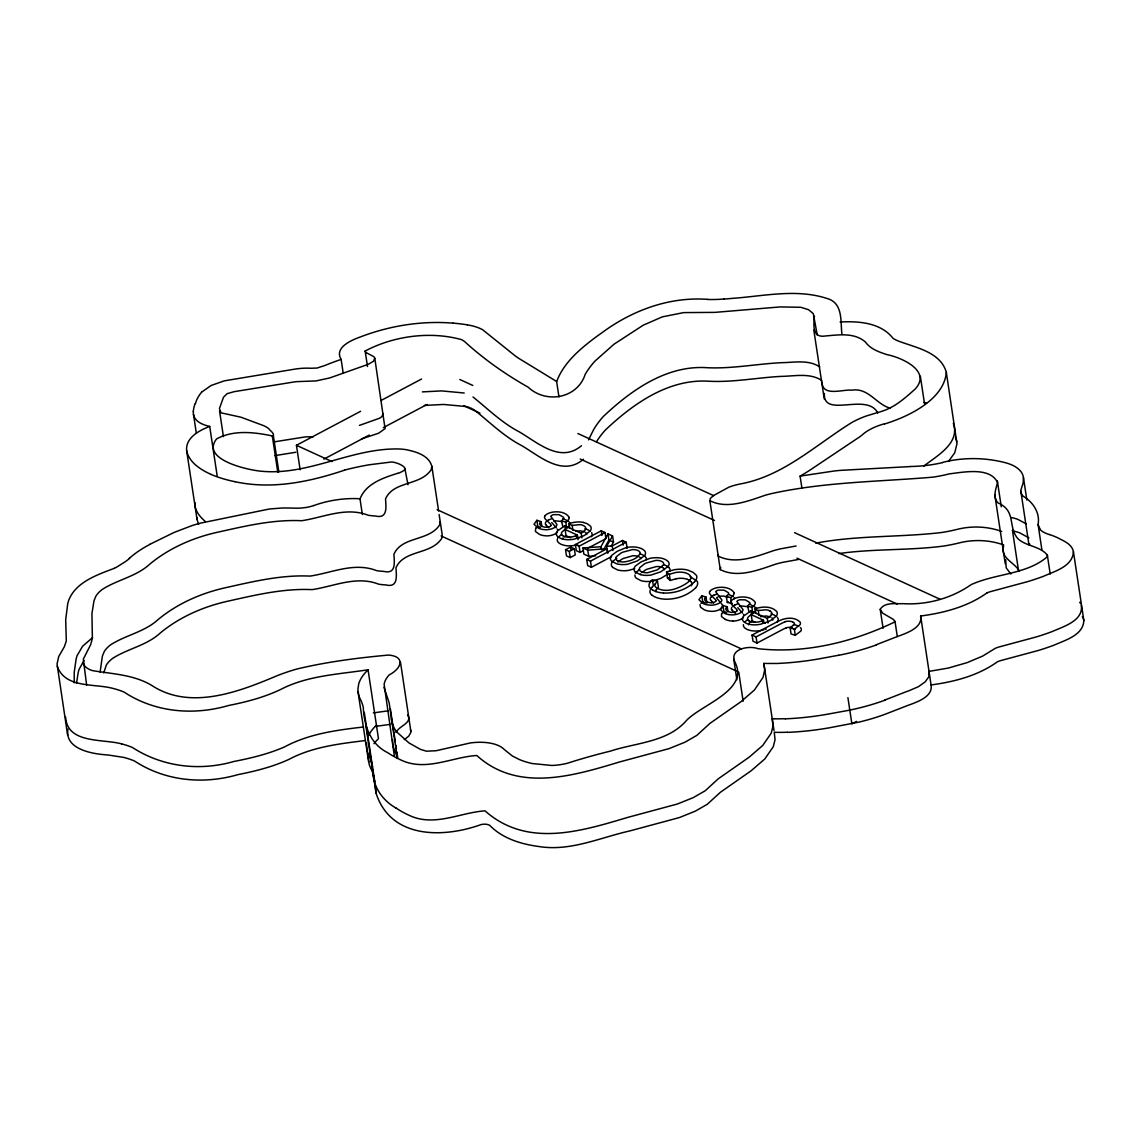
<?xml version="1.0" encoding="UTF-8"?>
<svg xmlns="http://www.w3.org/2000/svg" width="1141" height="1141" viewBox="0 0 1141 1141"><rect width="100%" height="100%" fill="white"/><g stroke="black" fill="none" stroke-linecap="round" stroke-linejoin="round"><path stroke-width="1.5" d="M86.63 685.071L83.307 659.141L90.681 644.594L92.378 638.375L91.936 613.587L93.99 600.794L95.915 596.115A41.789 19.996 -8.6 0 1 102.262 589.426C117.452 579.642 136.364 576.619 149.999 563.954C169.025 548.25 192.615 537.853 216.633 532.448C244.673 526.215 272.813 519.326 301.709 520.724C323.873 517.386 345.894 506.533 368.358 515.29A48.478 23.205 -8.6 0 0 375.432 516.017C388.011 519.126 385.972 506.675 385.544 498.888C393.517 480.689 420.43 486.037 431.198 469.664L431.84 466.241C428.774 455.145 415.566 451.536 405.568 449.568A36.754 17.6 -8.6 0 0 395.257 448.955C349.545 449.24 307.87 475.54 261.931 471.276C249.451 470.434 200.103 459.923 216.576 438.914C233.663 429.686 254.044 432.125 272.3 435.919C276.364 434.978 269.461 430 268.549 428.545A34.544 16.53 -8.6 0 0 263.286 425.522L240.922 417.192L221.083 412.842L219.429 408.578L223.479 397.268L227.045 393.702L234.076 391.677L295.918 381.665L316.071 380.923L329.72 377.942L368.201 364.321L373.478 361.269L374.776 358.188L373.906 356.705L365.976 352.512L365.149 351.029C393.403 335.996 430.171 330.933 461.449 339.604A33.66 16.117 -8.6 0 1 464.644 341.615C484.026 359.287 505.349 374.291 528.155 387.184C546.154 404.128 577.46 398.451 585.162 374.391A160.995 77.06 -8.6 0 1 595.031 361.041L614.015 344.211L643.224 325.199L662.293 316.87L683.602 312.605L714.865 312.377L780.33 306.915L800.911 307.3L808.598 309.724L813.291 313.675L817.298 335.112M368.343 757.324L369.156 764.156A100.223 47.979 -8.6 0 0 370.896 768.506M193.357 411.416L193.357 411.673A58.904 28.197 -8.6 0 0 193.599 415.096C195.282 422.07 203.469 424.994 209.702 426.434L217.261 476.41M822.062 382.178C822.276 397.111 842.985 389.138 851.742 390.179C868.472 387.441 876.088 404.271 890.294 408.25M394.372 756.255L384.132 684.201A49.106 23.505 -8.6 0 1 389.238 674.873C401.646 668.498 405.697 656.403 388.539 655.062C357.789 657.886 326.754 661.809 296.689 669.082A108.552 51.958 -8.6 0 0 273.056 677.412C235.959 692.958 189.007 709.873 151.867 685.499C133.811 674.588 112.431 674.003 92.335 670.594A27.983 13.392 -8.6 0 1 83.236 662.664M392.504 739.582L392.903 745.886L397.539 758.123M100.108 672.135L102.362 656.175L104.287 651.482A41.789 19.996 -8.6 0 1 110.634 644.808C125.824 635.009 144.75 631.986 158.371 619.335C177.397 603.632 200.987 593.234 225.005 587.829C253.06 581.582 281.185 574.707 310.081 576.091C332.259 572.768 354.266 561.9 376.73 570.671A48.478 23.205 -8.6 0 0 383.804 571.399C396.398 574.508 394.344 562.057 393.916 554.255C401.889 536.07 428.816 541.419 439.57 525.031L440.212 521.622M366.389 742.62L367.102 750.621A100.223 47.979 -8.6 0 0 368.843 754.957A151.368 72.453 -8.6 0 1 371.624 762.758L372.522 766.895M742.449 618.85L742.563 618.08A14.462 6.917 -8.6 0 1 743.575 616.097L750.892 610.934L767.294 618.422L771.145 615.341A9.884 4.735 -8.6 0 0 771.701 614.286A9.656 4.621 -8.6 0 0 770.104 611.048M743.419 624.626L743.39 625.011A14.134 6.76 -8.6 0 0 744.902 628.035L746.628 629.147A19.939 9.542 -8.6 0 0 748.325 629.889L750.835 630.588A14.391 6.889 -8.6 0 0 756.583 630.987L758.166 630.887A14.776 7.074 -8.6 0 0 762.217 630.231L763.842 629.803M194.954 502.596C194.241 510.255 199.903 516.859 205.294 521.466M748.482 624.797L749.038 623.3M383.162 413.57L381.85 416.636L379.696 418.176L359.458 425.379M76.518 683.359L78.144 672.762A126.409 60.516 -8.6 0 1 79.143 669.197L84.049 660.496M65.608 717.047C67.191 743.918 102.547 738.712 121.645 743.875M824.387 393.474C822.903 418.804 867.274 391.934 877.771 413.028M615.798 558.12L615.912 557.592A9.442 4.521 -8.6 0 1 616.283 556.779L620.747 553.214A28.796 13.778 -8.6 0 1 622.587 552.258L632.314 549.605A9.057 4.336 -8.6 0 1 637.134 550.233L637.505 550.361A11.068 5.291 -8.6 0 1 638.504 550.846A9.185 4.393 -8.6 0 1 640.13 553.428M640.115 553.428C637.377 559.061 629.903 561.101 624.084 561.914A9.199 4.407 -8.6 0 1 618.75 561.315A11.082 5.306 -8.6 0 1 617.709 560.859L617.409 560.687M814.432 316.157C813.661 324.743 811.893 338.321 825.542 335.967C838.835 334.826 854.552 332.388 865.448 342.058C870.569 349.175 879.112 352.041 887.085 354.666C901.775 357.547 931.912 371.025 915.182 389.038C905.669 397.51 895.785 406.467 883.533 410.731A42.032 20.124 -8.6 0 1 877.286 412.628L866.033 416.08A62.413 29.88 -8.6 0 0 851.757 422.541C815.929 444.776 783.625 475.826 740.951 483.827A36.455 17.443 -8.6 0 0 728.828 487.193L713.31 495.693L710.315 498.489L709.859 500.685C727.231 509.571 748.097 501.027 765.525 495.151A80.783 38.666 -8.6 0 1 771.901 493.511C825.029 481.859 879.497 481.73 933.395 477.109A90.51 43.329 -8.6 0 0 949.54 473.829C963.874 472.16 989.946 466.755 997.519 482.443C995.993 489.161 992.413 496.848 997.961 502.91C1016.988 511.082 1007.218 527.456 1018.442 539.251C1026.886 546.439 1040.207 546.211 1047.338 555.082L1047.395 556.694C1026.7 574.622 995.622 573.367 971.176 584.62C951.48 598.34 927.091 605.129 903.087 603.66C895.571 603.988 884.575 601.906 880.224 609.351L882.649 613.131L893.503 619.492L894.958 621.859C853.354 642.055 804.69 653.964 758.08 648.687C748.311 645.093 728.044 649.3 735.403 663.049C748.51 690.462 701.587 704.525 686.454 720.499C667.628 742.292 635.951 742.648 610.292 751.149C595.902 754.686 581.639 758.665 567.533 763.215A35.1 16.801 -8.6 0 1 551.702 765.454L532.262 763.543A75.948 36.355 -8.6 0 1 519.355 759.535L512.366 755.998L504.251 749.494A34.957 16.744 -8.6 0 0 493.083 743.747A35.428 16.958 -8.6 0 0 470.263 742.962L436.062 750.735L426.434 751.192L420.487 749.395L409.063 742.991L396.669 731.894A103.46 49.519 -8.6 0 1 391.392 718.459L389.152 702.742L383.961 687.338M841.915 334.056C840.304 321.191 843.441 302.679 826.483 298.3C795.947 288.53 763.358 296.189 732.137 298.386A160.995 77.075 -8.6 0 1 723.893 299.085M557.379 539.08L557.279 539.85A14.134 6.76 -8.6 0 0 558.79 542.874L560.516 543.986A19.939 9.542 -8.6 0 0 562.213 544.728L564.738 545.441A14.391 6.889 -8.6 0 0 570.486 545.84L572.069 545.726A14.776 7.074 -8.6 0 0 575.306 545.255M103.76 672.905L106.341 665.018A41.789 19.996 -8.6 0 1 112.688 658.343C127.863 648.559 146.79 645.535 160.41 632.87C179.437 617.167 203.041 606.77 227.059 601.364C255.099 595.117 283.239 588.243 312.135 589.626C334.299 586.303 356.306 575.449 378.783 584.206A48.478 23.205 -8.6 0 0 385.843 584.934C398.437 588.043 396.398 575.592 395.97 567.79C403.943 549.605 430.856 554.954 441.61 538.566L442.266 535.158L439.128 514.491M67.947 729.099C64.566 748.254 89.697 753.388 103.86 754.643A94.789 45.369 -8.6 0 0 108.652 755.071L123.699 757.41A78.829 37.739 -8.6 0 1 134.51 761.004C165.088 781.072 203.055 784.751 237.956 774.625C255.327 771.202 272.656 766.838 288.816 759.45C312.306 746.913 339.062 743.804 365.063 740.58M1003.624 546.168C1000.072 558.134 1014.477 562.356 1019.17 570.828M1005.677 559.703L1006.191 567.861L1010.855 574.037M663.591 564.738L663.691 564.21A9.185 4.393 -8.6 0 0 662.08 561.629A11.068 5.291 -8.6 0 0 661.067 561.158L660.71 561.015A9.057 4.336 -8.6 0 0 655.89 560.388L646.163 563.041A28.796 13.778 -8.6 0 0 644.323 563.996L639.859 567.562A9.442 4.521 -8.6 0 0 639.473 568.375L639.374 568.903A9.171 4.393 -8.6 0 0 640.957 571.484L641.285 571.641A11.082 5.306 -8.6 0 0 642.34 572.097A9.199 4.407 -8.6 0 0 647.66 572.711L657.373 569.844L663.591 564.738A16.987 8.13 -8.6 0 1 665.959 565.551A20.795 9.955 -8.6 0 1 667.029 566.093L668.683 567.277A14.548 6.96 -8.6 0 1 668.997 567.59M397.81 473.258C383.476 477.751 365.776 483.584 360.014 498.974L362.367 514.491M562.456 539.137L563.084 537.953M551.702 522.492L556.309 527.898M737.813 607.64L742.406 613.045M1029.482 544.742L1029.738 544.015M700.018 604.616L700.517 607.197L704.197 609.75A17.657 8.443 -8.6 0 0 707.42 610.834A17.842 8.543 -8.6 0 0 708.918 611.12L711.585 611.348A9.456 4.535 -8.6 0 0 715.863 610.891A8.8 4.207 -8.6 0 0 718.844 609.922A9.641 4.621 -8.6 0 0 720.199 609.237L720.613 608.98M655.02 584.206L657.473 581.026L652.424 579.799L650.812 581.368M655.947 590.368L656.503 589.284M720.741 567.391L720.285 569.601C737.657 578.487 758.508 569.944 775.951 564.068A80.783 38.666 -8.6 0 1 782.327 562.427L798.13 559.532M601.421 549.805L600.965 546.724L607.982 533.874L612.574 535.97L613.516 542.132L610.948 546.553M603.446 550.019L608.923 540.021L607.982 533.874M607.54 552.458L606.613 546.311L612.574 535.97M588.542 439.87L593.548 429.772A160.995 77.06 -8.6 0 1 603.404 416.422C631.344 390.022 666.943 364.82 707.377 367.73C732.337 368.871 756.982 363.851 781.856 362.667C794.436 362.51 808.598 359.444 819.709 366.903M721.583 613.687L721.469 616.554L725.376 619.435M656.703 588.998L658.4 587.187L657.473 581.026M535.757 528.212L535.371 531.406L539.279 534.288A17.657 8.443 -8.6 0 0 542.517 535.371A17.842 8.543 -8.6 0 0 544 535.657L546.667 535.885A9.456 4.535 -8.6 0 0 550.946 535.429A8.8 4.207 -8.6 0 0 553.941 534.473A9.641 4.621 -8.6 0 0 555.282 533.788L555.71 533.517A8.558 4.093 -8.6 0 0 557.036 532.419M744.503 622.244L747.783 619.378M695.782 587.672C687.709 595.773 675.757 599.667 664.447 599.168A24.132 11.553 -8.6 0 1 653.893 596.401L652.11 595.274M651.753 587.529L653.351 585.961L652.424 579.799M948.499 461.378L954.746 452.777L956.985 443.664L946.331 372.422C941.125 353.168 918.22 348.105 901.775 342.286A71.027 34.002 -8.6 0 1 895.913 339.989L894.116 338.991A33.075 15.831 -8.6 0 1 893.717 338.749L893.603 338.677A7.787 3.723 -8.6 0 1 892.847 338.078C880.424 322.532 858.531 321.02 840.09 322.004M721.854 613.359L723.936 611.605L726.746 612.517M694.498 581.896C686.383 589.683 674.688 593.534 663.52 593.02M202.385 391.62L211.213 385.444L224.292 380.852L294.991 369.099A39.165 18.741 -8.6 0 1 311.094 368.258L317.055 368.044L324.914 365.491A143.566 68.717 -8.6 0 1 336.98 360.856L341.13 359.415L343.213 373.193M617.894 562.071L621.674 559.361A28.796 13.778 -8.6 0 1 623.528 558.405L632.742 555.781A9.128 4.379 -8.6 0 1 638.076 556.38L638.432 556.523M536.07 527.869L537.825 526.457L540.649 527.356M700.973 603.332L702.742 601.906L705.552 602.819M641.755 572.568L645.25 570.158A28.796 13.778 -8.6 0 1 647.09 569.188L656.317 566.578A9.128 4.379 -8.6 0 1 661.652 567.163L662.008 567.305A11.068 5.291 -8.6 0 1 662.693 567.619M749.751 622.515L752.133 620.775L755.199 622.187M567.548 527.741L569.316 525.958A11.153 5.334 -8.6 0 0 569.502 525.673M667.342 574.451L660.953 578.33L653.023 580.997M728.286 601.721L727.273 602.477L726.346 596.329L728.315 594.475A6.946 3.323 -8.6 0 0 728.586 593.762A6.789 3.252 -8.6 0 0 728.443 592.735L724.136 590.168L718.73 590.068A4.436 2.125 -8.6 0 0 717.746 590.353A4.593 2.196 -8.6 0 0 716.534 590.938L716.234 591.152A3.309 1.583 -8.6 0 0 715.692 591.794L721.854 599.924A7.973 3.822 -8.6 0 1 721.469 601.136A8.558 4.093 -8.6 0 1 719.686 602.833L719.272 603.09A9.641 4.621 -8.6 0 1 718.374 603.56A8.8 4.207 -8.6 0 1 715.464 604.616A9.456 4.535 -8.6 0 1 710.643 605.186L707.99 604.958A17.842 8.543 -8.6 0 1 707.006 604.787A17.657 8.443 -8.6 0 1 703.27 603.589L698.92 599.724L701.815 595.759L706.037 597.114L706.964 603.261M753.26 613.188L755.428 611.12A11.153 5.334 -8.6 0 0 755.613 610.834M404.313 739.625L408.778 736.13L410.988 732.18L400.462 662.022M986.994 592.878C967.696 606.741 943.921 612.931 920.644 616.012L931.07 684.928C933.096 695.924 919.104 701.173 910.989 704.297A115.113 55.096 -8.6 0 0 907.794 705.438L886.828 713.596A117.951 56.465 -8.6 0 1 859.13 722.068L829.293 727.815A156.146 74.75 -8.6 0 1 787.319 732.379M564.381 536.741L566.022 535.628L570.628 537.739M562.898 526.643L561.429 520.866L565.793 522.193L568.161 520.096A11.324 5.42 -8.6 0 0 569.174 517.586M726.346 596.329L730.711 597.656L733.078 595.559A11.324 5.42 -8.6 0 0 734.077 593.049M727.273 602.477L732.066 603.503M749.009 611.804L747.54 606.028L751.905 607.354L754.272 605.258A11.324 5.42 -8.6 0 0 755.271 602.748A10.112 4.835 -8.6 0 0 755.157 602.22C751.748 597.242 744.574 596.429 738.997 597.242A9.969 4.778 -8.6 0 0 733.749 598.925M541.818 526.272L541.119 521.651L536.898 520.296L534.017 524.261L538.352 528.14A17.657 8.443 -8.6 0 0 542.075 529.338A17.842 8.543 -8.6 0 0 543.073 529.51L545.74 529.738A9.456 4.535 -8.6 0 0 550.547 529.153A8.8 4.207 -8.6 0 0 553.456 528.112A9.641 4.621 -8.6 0 0 554.355 527.627L554.768 527.37A8.558 4.093 -8.6 0 0 556.551 525.673A7.973 3.822 -8.6 0 0 556.936 524.475L550.775 516.331A3.309 1.583 -8.6 0 1 551.331 515.689L551.616 515.49A4.593 2.196 -8.6 0 1 552.843 514.891A4.436 2.125 -8.6 0 1 553.827 514.605L559.218 514.705L563.526 517.287A6.789 3.252 -8.6 0 1 563.668 518.314A6.946 3.323 -8.6 0 1 563.397 519.027L561.429 520.866M727.929 611.419L727.231 606.812L722.995 605.457L720.114 609.422L724.449 613.288A17.657 8.443 -8.6 0 0 728.186 614.486M747.54 606.028L749.509 604.174A6.946 3.323 -8.6 0 0 749.78 603.461A6.789 3.252 -8.6 0 0 749.637 602.434L745.315 599.866L739.924 599.752A4.436 2.125 -8.6 0 0 738.94 600.052A4.593 2.196 -8.6 0 0 737.728 600.637L737.428 600.836A3.309 1.583 -8.6 0 0 736.886 601.492L743.048 609.622A7.973 3.822 -8.6 0 1 742.663 610.834A8.558 4.093 -8.6 0 1 740.88 612.532L740.466 612.788A9.641 4.621 -8.6 0 1 739.568 613.259A8.8 4.207 -8.6 0 1 736.658 614.3A9.456 4.535 -8.6 0 1 731.837 614.885L729.185 614.657A17.842 8.543 -8.6 0 1 728.2 614.486M92.521 637.648L82.58 646.262L77.103 655.647A126.409 60.516 -8.6 0 0 76.09 659.227L74.222 672.448L74.222 682.846M541.119 521.651C536.527 524.575 543.444 527.627 546.354 527.242A3.68 1.754 -8.6 0 0 551.089 525.502M561.686 534.216L558.106 537.497A14.134 6.76 -8.6 0 0 557.835 537.967M706.037 597.114C701.444 600.052 708.361 603.076 711.257 602.705M727.231 606.812C722.624 609.736 729.555 612.774 732.451 612.403M923.825 466.084C936.932 455.801 960.437 443.164 953.305 423.297M639.673 569.416L636.25 572.24A14.633 7.003 -8.6 0 0 635.423 573.438M616.753 558.234L612.674 561.458A14.633 7.003 -8.6 0 0 611.519 563.454A15.503 7.431 -8.6 0 0 611.362 564.239A14.705 7.046 -8.6 0 0 612.66 567.377M583.45 522.478L585.989 523.263A23.419 11.21 -8.6 0 1 587.544 523.947L590.41 526.115A14.277 6.832 -8.6 0 1 590.139 531.007L584.891 535.1A31.306 14.99 -8.6 0 1 582.495 536.327L574.365 539.094A14.619 7.003 -8.6 0 1 571.941 539.493A15.475 7.402 -8.6 0 1 569.544 539.679A14.391 6.889 -8.6 0 1 563.797 539.279L561.286 538.581A19.939 9.542 -8.6 0 1 559.589 537.839L557.863 536.726A14.134 6.76 -8.6 0 1 556.337 533.703L556.451 532.933A14.462 6.917 -8.6 0 1 557.464 530.936L564.795 525.773L581.183 533.275L585.048 530.18A9.884 4.735 -8.6 0 0 585.604 529.139A9.656 4.621 -8.6 0 0 584.007 525.887C579.214 522.521 573.067 527.627 568.945 523.676L570.757 523.106A14.063 6.732 -8.6 0 1 583.522 522.421M800.483 627.593L800.911 628.12A10.212 4.892 -8.6 0 1 800.896 631.03L795.277 635.295L791.07 633.954L790.143 627.807L794.436 624.241A6.19 2.967 -8.6 0 0 793.409 622.344L793.209 622.202M149.785 544.357L174.088 532.448L192.658 525.359A85.447 40.905 -8.6 0 1 201.415 522.949L267.778 509.328A51.73 24.76 -8.6 0 1 270.659 508.886L281.827 508.03A103.817 49.691 -8.6 0 1 292.239 508.102L295.676 508.187A34.244 16.388 -8.6 0 0 301.167 508.045L306.43 507.431A22.349 10.697 -8.6 0 0 313.647 505.534M300.14 469.792L296.432 445.29L360.585 411.316M380.923 400.548L421.6 378.997M323.873 459.124L369.242 435.092M383.319 427.633L427.133 404.427M565.551 549.72L570.6 547.052L574.322 548.764L575.249 554.911L570.215 557.578L566.478 555.881L565.551 549.72L569.273 551.431L574.322 548.764M583.094 550.761L580.056 552.372L576.333 550.661L575.406 544.514L601.278 530.807L605.001 532.505L605.942 538.666L587.672 548.336M575.406 544.514L579.129 546.211L605.001 532.505M611.59 556.58L591.409 567.277L587.672 565.579L586.745 559.418L607.126 548.636L607.825 553.242M606.613 546.311L612.218 545.94L622.473 540.506L626.195 542.203L627.136 548.35M586.745 559.418L590.467 561.13L626.195 542.203M786.292 627.921L784.979 628.406A30.436 14.576 -8.6 0 0 781.656 630.032L757.025 643.053L753.003 641.228L752.076 635.066L776.422 622.173A43.173 20.666 -8.6 0 1 778.062 621.332C784.651 617.809 794.15 616.325 799.984 621.959A10.212 4.892 -8.6 0 1 799.969 624.869L794.35 629.147L790.143 627.807M752.076 635.066L756.084 636.906L780.701 623.87A27.484 13.164 -8.6 0 1 784.58 622.016L785.35 621.759M856.563 721.397L851.871 723.879L847.906 697.622M581.454 445.717C560.445 463.474 538.01 442.865 519.64 432.068C502.183 423.069 488.191 409.163 473.016 396.982M583.493 459.252C562.499 477.024 540.05 456.4 521.679 445.603C504.236 436.604 490.245 422.698 475.07 410.532M548.878 519.783L551.659 518.727M713.781 595.245L717.261 594.005M734.975 604.944L737.771 603.874M578.059 539.707L577.375 535.086L575.563 535.856M763.942 623.314L763.472 620.248L761.675 621.004M114.3 568.318C98.468 574.408 75.819 581.682 68.731 600.28A126.409 60.516 -8.6 0 0 67.718 603.846L65.693 619.691L66.306 640.971L64.381 646.676L58.69 656.631L57.05 663.991L67.633 735.175M209.702 426.434C199.504 430.285 185.37 437.688 186.639 450.624L197.065 519.526L198.605 524.418M876.402 644.679L897.368 636.521A115.113 55.096 -8.6 0 1 900.563 635.38C908.678 632.271 922.684 627.008 920.644 616.012M884.774 700.061L905.74 691.902A115.113 55.096 -8.6 0 1 908.949 690.761L918.405 686.697L925.208 681.847L928.945 676.613L929.016 671.393L948.385 668.041L967.112 662.636L982.615 656.104L995.38 648.259A24.688 11.824 -8.6 0 1 998.475 647.118L1035.942 637.035A142.839 68.374 -8.6 0 0 1051.988 631.629C1063.141 626.651 1083.85 620.818 1081.269 605.03M634.71 568.674L628.577 570.372A13.464 6.447 -8.6 0 1 625.125 570.728A15.575 7.459 -8.6 0 1 617.481 569.887L612.66 567.377M694.441 581.896A19.868 9.513 -8.6 0 0 696.752 576.134A16.345 7.83 -8.6 0 0 696.224 575.178L693.2 572.411L687.895 570.129A18.37 8.8 -8.6 0 0 674.231 569.744L666.501 571.841L669.325 574.308L675.101 572.639A12.751 6.104 -8.6 0 1 679.294 572.14A13.15 6.304 -8.6 0 1 685.969 573.039L686.426 573.196A15.76 7.545 -8.6 0 1 690.804 576.79A13.435 6.432 -8.6 0 1 689.15 581.083M666.501 571.841L667.442 577.988L670.252 580.455L676.043 578.787M765.468 629.304L766.281 629.019M667.442 577.988L668.312 577.688M361.512 438.914L378.627 433.223L385.059 428.631L374.776 358.188M755.741 613.444L755.042 608.838L756.868 608.253A14.063 6.732 -8.6 0 1 769.633 607.582L772.1 608.424A23.419 11.21 -8.6 0 1 773.655 609.109L776.522 611.262A14.277 6.832 -8.6 0 1 776.251 616.169L771.002 620.248A31.306 14.99 -8.6 0 1 768.606 621.488L760.477 624.255A14.619 7.003 -8.6 0 1 758.052 624.64A15.475 7.402 -8.6 0 1 755.656 624.84A14.391 6.889 -8.6 0 1 749.908 624.441L747.398 623.728A19.939 9.542 -8.6 0 1 745.701 623L743.975 621.874A14.134 6.76 -8.6 0 1 742.449 618.85M755.042 608.838C759.164 612.803 765.326 607.64 770.075 611.063M344.525 470.163C309.482 481.973 271.872 489.731 235.06 481.716M576.918 544.87L577.731 544.656M884.66 423.953C908.15 416.779 943.978 399.764 946.331 372.422M760.591 616.682L766.281 615.969L770.703 617.039M942.623 462.39C963.304 457.142 985.239 457.427 1005.849 462.832A47.38 22.677 -8.6 0 1 1009.343 463.945C1015.604 466.156 1022.521 470.463 1023.463 477.637L1026.857 500.029M575.749 531.235L580.812 530.85L584.905 532.048M838.578 655.262L818.867 658.899A156.146 74.75 -8.6 0 1 776.893 663.477L771.972 663.449A95.944 45.925 -8.6 0 1 766.338 663.449L766.067 663.434M838.706 553.599C873.507 548.564 908.978 550.675 943.821 546.026A90.51 43.329 -8.6 0 0 959.966 542.731C974.314 539.251 989.846 539.964 1003.723 544.97M274.582 441.795L305.503 436.875L313.304 436.789M274.881 455.616L295.79 452.264M796.09 545.997L780.273 548.892A80.783 38.666 -8.6 0 0 773.898 550.533C756.469 556.394 735.603 564.952 718.231 556.066L718.145 555.025M373.307 712.883L388.396 710.8M375.346 726.418L390.45 724.335M801.923 488.163L800.098 476.111L830.22 471.59A58.091 27.812 -8.6 0 1 841.231 470.32L910.575 466.555M815.744 543.173C857.305 535.186 899.907 537.468 941.767 532.49A90.51 43.329 -8.6 0 0 957.927 529.196C972.26 525.701 987.792 526.429 1001.684 531.421M363.023 727.045C336.167 730.183 308.698 733.877 284.537 746.913C268.377 753.973 251.148 758.137 233.891 761.475C199.561 771.387 162.464 766.952 132.413 747.483A78.829 37.739 -8.6 0 0 121.631 743.889M931.07 684.928C954.347 681.847 978.108 675.657 997.419 661.794A24.688 11.824 -8.6 0 1 1000.514 660.653L1037.982 650.57A142.839 68.374 -8.6 0 0 1054.027 645.164C1065.152 640.172 1083.251 635.295 1083.85 620.533L1073.424 551.616C1071.813 543.986 1063.854 541.048 1057.664 537.782A69.572 33.303 -8.6 0 0 1049.42 534.573M422.37 391.891L441.61 390.907L464.202 393.003M424.409 405.426L443.664 404.456L466.241 406.538M595.745 555.767L588.713 556.323L583.878 554.127L582.951 547.965L587.772 550.176L607.126 548.636M582.951 547.965L600.965 546.724M785.308 718.702L780.344 718.83A95.944 45.925 -8.6 0 1 774.71 718.816L774.653 718.816M787.361 732.251L782.398 732.365A95.944 45.925 -8.6 0 1 776.75 732.351L776.707 732.351M732.779 621.046L730.112 620.818A17.842 8.543 -8.6 0 1 728.628 620.533A17.657 8.443 -8.6 0 1 725.391 619.435M765.283 663.42L763.942 663.377L764.67 670.024L763.029 677.369L754.386 690.077L740.751 701.843L709.959 723.365L696.837 735.389L684.885 742.235L669.025 748.639L619.363 762.017C572.711 776.108 517.7 792.596 476.781 755.499C451.736 757.039 425.721 771.958 400.776 759.935A145.563 69.672 -8.6 0 1 387.74 752.703C370.283 744.16 364.036 725.448 363.294 707.377A151.368 72.453 -8.6 0 0 360.513 699.576A100.223 47.979 -8.6 0 1 358.73 695.24L357.889 689.563L358.73 683.73A76.661 36.697 -8.6 0 1 368.101 669.781M773.969 718.801L772.229 718.759L772.985 726.246L771.216 733.207L762.758 745.444L749.124 757.21L718.331 778.747L705.209 790.756L693.272 797.616L677.397 804.006L627.735 817.398C580.27 831.575 526.9 847.991 484.982 810.837C460.008 812.563 434.036 827.268 409.148 815.316A145.563 69.672 -8.6 0 1 396.127 808.07M775.909 732.337L774.268 732.294L775.039 739.782L773.256 746.756L764.798 758.979L751.163 770.76L720.385 792.282L707.263 804.291L695.311 811.151L679.451 817.541L629.789 830.933C599.809 837.679 570.215 851.657 538.809 846.508C521.023 844.126 502.596 838.564 489.774 825.385C487.207 823.888 484.026 823.973 481.202 824.544C443.649 838.122 390.721 839.248 376.031 793.066L365.605 724.15M707.62 299.37C669.239 296.517 631.672 310.523 601.25 333.258A283.21 135.565 -8.6 0 0 595.331 337.465C580.17 348.918 564.353 362.153 557.165 380.31A53.499 25.615 -8.6 0 1 556.623 381.479L558.962 396.982M453.134 323.145C425.122 320.849 396.74 324.657 370.098 333.472A136.264 65.237 -8.6 0 0 360.299 336.966C351.328 340.175 333.971 347.606 341.13 359.415M467.368 324.828L463.146 324.215A135.893 65.051 -8.6 0 0 453.148 323.131M1012.752 530.893L1016.274 531.749A47.38 22.677 -8.6 0 1 1019.769 532.861L1028.868 537.867M1011.454 517.529L1014.221 518.214A47.38 22.677 -8.6 0 1 1017.729 519.326L1026.215 523.847M584.905 528.768L586.93 529.424A23.419 11.21 -8.6 0 1 588.471 530.109L590.368 531.292M771.016 613.915L773.028 614.571A23.419 11.21 -8.6 0 1 774.582 615.256L776.85 616.768M562.927 518.67L567.918 520.895M749.38 603.917L755.684 607.582M467.767 406.923L469.208 407.394M728.543 594.333L733.192 596.6M690.105 576.676L696.951 581.011A16.63 7.958 -8.6 0 1 697.565 582.309A19.54 9.356 -8.6 0 1 695.725 587.658M924.053 402.331L926.506 403.258M562.057 521.565L554.754 520.752A4.436 2.125 -8.6 0 0 553.77 521.052M748.168 606.727L740.851 605.914A4.436 2.125 -8.6 0 0 739.425 606.384M459.823 379.511L472.773 385.43M577.888 433.523L713.738 495.679M794.592 532.676L940.141 599.282M463.802 405.754L479.976 413.156M580.241 459.039L714.466 520.453M796.946 558.191L897.211 604.074M608.923 540.021L613.516 542.132M562.741 535.657A8.8 4.207 -8.6 0 1 561.458 533.246L561.6 532.719A6.974 3.337 -8.6 0 1 561.871 532.177L564.053 530.151A20.552 9.841 -8.6 0 1 565.095 529.481L577.375 535.086M749.452 621.16L748.853 620.804A8.8 4.207 -8.6 0 1 747.569 618.393L747.712 617.866A6.974 3.337 -8.6 0 1 747.983 617.324L750.165 615.299A20.552 9.841 -8.6 0 1 751.206 614.628L763.472 620.248M576.148 536.698L579.129 538.067M762.259 621.859L765.24 623.214M296.432 445.29L332.017 461.577M437.131 509.67L741.165 648.787M441.096 535.928L737.057 671.336M470.577 407.936L471.861 408.521M211.185 474.456C200.873 469.835 189.064 462.547 186.639 450.624M727.573 597.313L723.793 596.044L719.657 596.215A4.436 2.125 -8.6 0 0 718.231 596.686M556.608 381.479L518.128 357.96A192.8 92.293 -8.6 0 1 515.076 355.778L482.629 329.72A49.919 23.89 -8.6 0 0 467.354 324.857M652.937 590.268L651.183 589.127M821.748 380.438C809.54 372.508 794.15 376.302 780.458 376.416C756.768 377.757 733.235 382.392 709.431 381.265C668.983 378.37 633.383 403.557 605.443 429.957A160.995 77.06 -8.6 0 0 596.486 441.795M396.055 808.113C382.321 800.312 372.323 786.049 372.964 769.861M1022.607 495.893C1032.733 501.698 1040.335 512.523 1038.068 524.532L1041.975 550.376M635.309 572.012L640.115 574.522A15.575 7.459 -8.6 0 0 647.76 575.378A13.464 6.447 -8.6 0 0 651.211 575.007L660.91 571.741L668.312 566.25A13.849 6.632 -8.6 0 0 669.011 564.652A14.548 6.96 -8.6 0 0 668.07 561.443L666.102 559.946A20.795 9.955 -8.6 0 0 664.661 559.233A15.689 7.502 -8.6 0 0 649.942 558.348A13.179 6.304 -8.6 0 0 648.944 558.719L640.857 562.042L635.309 566.093A14.633 7.003 -8.6 0 0 634.068 568.475A15.503 7.431 -8.6 0 0 633.997 569.259A14.705 7.046 -8.6 0 0 635.295 572.012M735.474 613.416L733.478 611.519A50.675 24.261 -8.6 0 1 732.208 610.135L732.094 609.964M713.624 603.133L712.284 601.82A50.675 24.261 -8.6 0 1 711.014 600.437L710.8 600.123M548.721 527.67L547.366 526.372A50.675 24.261 -8.6 0 1 546.097 524.974L545.883 524.675M720.727 602.876L716.619 597.941A3.309 1.583 -8.6 0 1 717.161 597.299M568.888 521.651L569.972 523.22A10.112 4.835 -8.6 0 1 570.086 524.019A11.153 5.334 -8.6 0 1 570.058 524.29M721.625 603.803L722.781 606.085A7.973 3.822 -8.6 0 1 722.752 606.384M1040.107 529.253L1038.068 524.532M734.291 597.627L734.79 598.412M1079.686 602.248L1080.313 603.161M407.622 715.036C412.486 722.11 400.762 725.747 397.61 730.254A49.106 23.505 -8.6 0 0 395.884 732.322M743.447 614.257L743.961 615.47M557.336 529.11L557.792 530.023M1082.367 616.696L1082.88 617.623M755.855 607.839L756.084 608.367A10.112 4.835 -8.6 0 1 756.155 608.638M955.516 437.203L956.814 441.724M410.432 729.741L410.874 730.939M1083.308 618.565L1083.85 620.533M57.207 666.258C65.394 688.722 94.389 683.231 113.273 688.494A78.829 37.739 -8.6 0 1 124.084 692.088C154.991 712.455 193.399 715.721 228.614 705.495C246.413 701.943 264.156 697.365 280.586 689.506C307.599 675.443 338.577 674.36 368.058 669.781L378.47 738.698A76.661 36.697 -8.6 0 0 373.963 743.704M1023.463 477.637L1023.177 482.9L1020.953 489.846A11.082 5.306 -8.6 0 0 1020.767 490.872L1021.067 492.384A49.619 23.747 -8.6 0 0 1021.623 494.295M1047.338 555.082L1050.205 574.037M1020.838 491.129L1028.954 544.799M1012.395 530.066L1018.656 571.413M997.362 480.96L1001.27 506.804M994.795 494.723L1005.221 563.64M920.345 376.202L924.524 403.771M894.958 621.075L897.311 636.592M880.224 609.351L883.091 628.306M813.818 330.02L824.244 398.936M794.35 629.147L795.277 635.295M767.294 618.422L767.993 623.043M758.337 610.891L759.036 615.512M763.842 663.377L774.012 730.597M751.905 607.354L752.832 613.501M756.084 636.906L757.025 643.053M750.892 610.934L751.591 615.541M751.206 614.628L752.133 620.775M730.711 597.656L731.638 603.803M738.726 672.035L743.148 701.316M709.859 500.685L720.285 569.601M733.72 659.084L736.844 679.751M722.995 605.457L723.936 611.605M701.815 595.759L702.742 601.906M669.325 574.308L670.252 580.455M622.473 540.506L623.171 545.113M612.218 545.94L612.917 550.547M601.278 530.807L601.977 535.414M590.467 561.13L591.409 567.277M587.772 550.176L588.713 556.323M581.183 533.275L581.881 537.896M579.129 546.211L580.056 552.372M572.226 525.744L572.925 530.351M568.945 523.676L569.63 528.297M570.6 547.052L571.07 550.133M565.793 522.193L566.735 528.354M569.273 551.431L570.215 557.578M564.795 525.773L565.494 530.394M565.095 529.481L566.022 535.628M536.898 520.296L537.825 526.457M431.84 466.241L438.615 511.04M408.007 484.74L404.684 467.696A30.294 14.505 -8.6 0 0 395.356 462.675L393.502 462.219A10.041 4.806 -8.6 0 0 391.506 461.991L369.342 464.758A144.123 68.988 -8.6 0 0 344.496 470.106M365.149 351.029L367.502 366.532M390.379 708.989L395.328 741.721M395.856 745.159L396.369 748.61M396.897 752.047L397.681 757.225M391.392 718.459L397.382 758.08M364.264 712.255L374.804 781.913L373.72 776.279A151.368 72.453 -8.6 0 0 370.939 768.492M358.032 691.86L368.629 761.917M273.369 435.691L278.832 471.875M272.3 435.919L277.776 472.103M219.528 410.774L223.436 436.618M193.485 414.368L196.352 433.323M376.031 793.066L375.104 784.138M197.065 519.526L196.922 517.501M1073.424 551.616C1072.825 566.378 1054.726 571.27 1043.601 576.248A142.839 68.374 -8.6 0 1 1027.556 581.653L990.088 591.737A24.688 11.824 -8.6 0 0 986.994 592.878M473.044 409.163A33.66 16.117 -8.6 0 1 474.114 409.833M235.075 481.702A119.605 57.25 -8.6 0 1 211.171 474.456M405.426 469.193A18.441 8.828 -8.6 0 1 397.981 473.401M313.732 505.606A57.949 27.741 -8.6 0 1 360.157 498.774M129.318 558.334A100.95 48.321 -8.6 0 1 149.885 544.4M129.575 558.377A45.583 21.822 -8.6 0 1 123.556 562.784L117.908 566.35A28.996 13.877 -8.6 0 1 114.4 568.318M876.573 644.822A127.607 61.086 -8.6 0 1 838.592 655.305M1049.449 534.544A33.189 15.888 -8.6 0 1 1039.836 529.338M1022.578 495.879A16.274 7.787 -8.6 0 1 1021.694 494.281M942.737 462.59A74.793 35.799 -8.6 0 1 910.604 466.484M800.126 476.111A176.399 84.448 -8.6 0 0 813.248 467.924L858.175 437.873A36.341 17.4 -8.6 0 0 862.225 434.878A41.418 19.825 -8.6 0 1 884.517 423.767M723.893 299.028A77.274 36.983 -8.6 0 1 707.548 299.47M195.468 403.614A78.529 37.596 -8.6 0 1 202 391.705M193.3 411.43A105.343 50.432 -8.6 0 1 195.125 403.629M368.629 735.275A76.661 36.697 -8.6 0 1 376.473 725.163M785.265 718.844A156.146 74.75 -8.6 0 0 827.239 714.252L846.964 710.643A127.607 61.086 -8.6 0 0 884.945 700.189M785.25 621.603A6.803 3.266 -8.6 0 1 793.009 622.287M761.732 621.046A9.827 4.707 -8.6 0 1 749.323 621.217M730.825 601.321A8.914 4.264 -8.6 0 1 733.806 598.954M730.868 601.321A8.871 4.25 -8.6 0 0 731.081 603.66L731.566 604.316A59.118 28.297 -8.6 0 0 732.551 605.372L736.359 608.994A18.955 9.071 -8.6 0 1 736.715 609.365A5.363 2.567 -8.6 0 1 737.029 610.635M737.2 610.649A3.68 1.754 -8.6 0 1 732.493 612.346M734.062 593.049A10.112 4.835 -8.6 0 0 733.963 592.521C730.554 587.544 723.38 586.745 717.803 587.544A9.969 4.778 -8.6 0 0 712.555 589.227A8.914 4.264 -8.6 0 0 709.631 591.623M709.688 591.623A8.871 4.25 -8.6 0 0 709.887 593.962L710.372 594.618A59.118 28.297 -8.6 0 0 711.356 595.673L715.165 599.296A18.955 9.071 -8.6 0 1 715.521 599.667A5.363 2.567 -8.6 0 1 715.835 600.936M716.006 600.95A3.68 1.754 -8.6 0 1 711.299 602.648M689.292 581.111A29.466 14.106 -8.6 0 1 682.304 585.804A28.382 13.592 -8.6 0 1 674.559 589.027A14.077 6.732 -8.6 0 1 665.945 590.339A14.063 6.732 -8.6 0 1 660.411 589.526L659.013 589.07A20.937 10.027 -8.6 0 1 657.758 588.514M657.844 588.471A12.508 5.99 -8.6 0 1 654.72 584.235M651.097 589.155A17.928 8.586 -8.6 0 1 650.769 581.368M663.491 593.063A24.132 11.553 -8.6 0 1 652.966 590.239M641.099 548.45A20.795 9.955 -8.6 0 1 642.526 549.149L644.494 550.661A14.548 6.96 -8.6 0 1 645.435 553.87A13.849 6.632 -8.6 0 1 644.751 555.467L637.348 560.944L627.65 564.21A13.464 6.447 -8.6 0 1 624.198 564.581A15.575 7.459 -8.6 0 1 616.554 563.74L611.733 561.229A14.705 7.046 -8.6 0 1 610.421 558.462A15.503 7.431 -8.6 0 1 610.492 557.692A14.633 7.003 -8.6 0 1 611.747 555.31L617.281 551.26L625.368 547.937A13.179 6.304 -8.6 0 1 626.409 547.68M626.366 547.566A15.689 7.502 -8.6 0 1 640.971 548.507M617.609 560.787A9.199 4.407 -8.6 0 1 616.012 558.206M575.62 535.899A9.827 4.707 -8.6 0 1 563.212 536.07M569.145 517.586A10.112 4.835 -8.6 0 0 569.045 517.058C565.651 512.095 558.462 511.282 552.886 512.081A9.969 4.778 -8.6 0 0 547.637 513.764A8.914 4.264 -8.6 0 0 544.713 516.174M544.77 516.174A8.871 4.25 -8.6 0 0 544.97 518.513L545.455 519.169A59.118 28.297 -8.6 0 0 546.439 520.21L550.262 523.847A18.955 9.071 -8.6 0 1 550.604 524.218A5.363 2.567 -8.6 0 1 550.918 525.488M794.707 628.748A6.062 2.91 -8.6 0 1 795.22 629.304M786.178 627.75A6.803 3.266 -8.6 0 1 792.453 627.707M793.523 624.569A15.632 7.488 -8.6 0 1 798.671 626.395M777.691 617.752A14.277 6.832 -8.6 0 1 777.178 622.316M772.001 617.937A9.627 4.607 -8.6 0 1 772.728 620.176M743.133 617.566A8.558 4.093 -8.6 0 1 741.807 618.679L741.393 618.935A9.641 4.621 -8.6 0 1 740.038 619.62A8.8 4.207 -8.6 0 1 737.057 620.59A9.456 4.535 -8.6 0 1 732.779 621.046M731.766 609.879A8.857 4.236 -8.6 0 1 731.866 607.326M732.622 606.413A8.857 4.236 -8.6 0 1 734.904 604.901M722.396 607.283A8.558 4.093 -8.6 0 1 722.196 607.582M721.668 608.153A8.558 4.093 -8.6 0 1 720.998 608.709M710.572 600.18A8.857 4.236 -8.6 0 1 710.872 597.328M711.271 596.871A8.857 4.236 -8.6 0 1 713.71 595.203M652.024 595.302A17.928 8.586 -8.6 0 1 650.042 590.553M650.413 589.426A17.928 8.586 -8.6 0 1 651.696 587.515M655.747 591.594A11.724 5.619 -8.6 0 1 655.804 590.368M691.76 584.748A13.435 6.432 -8.6 0 0 691.803 582.937A15.76 7.545 -8.6 0 0 690.89 581.568M691.546 585.29A13.435 6.432 -8.6 0 1 691.246 585.832M687.367 579.343A15.76 7.545 -8.6 0 1 690.704 581.354M687.338 579.357A13.335 6.375 -8.6 0 0 679.651 578.302A12.751 6.104 -8.6 0 0 676.043 578.787M652.153 581.154A13.464 6.447 -8.6 0 1 648.701 581.511A15.575 7.459 -8.6 0 1 641.057 580.683L636.236 578.159A14.705 7.046 -8.6 0 1 634.938 575.021M669.268 567.918A14.548 6.96 -8.6 0 1 670.009 570.414L669.938 570.814A13.849 6.632 -8.6 0 1 669.838 571.199M640.415 574.536A9.442 4.521 -8.6 0 1 640.629 573.994M663.32 568.033A9.128 4.379 -8.6 0 1 664.404 569.744M639.659 553.813A16.987 8.13 -8.6 0 1 642.383 554.768A20.795 9.955 -8.6 0 1 643.467 555.31L645.107 556.494A14.548 6.96 -8.6 0 1 646.434 559.632M639.445 556.993A9.185 4.393 -8.6 0 1 639.973 557.364M640.729 558.163A9.185 4.393 -8.6 0 1 640.942 558.605M591.594 532.605A14.277 6.832 -8.6 0 1 591.352 536.769M585.904 532.776A9.627 4.607 -8.6 0 1 586.674 534.53M545.669 524.717A8.857 4.236 -8.6 0 1 548.792 519.754"/></g></svg>
